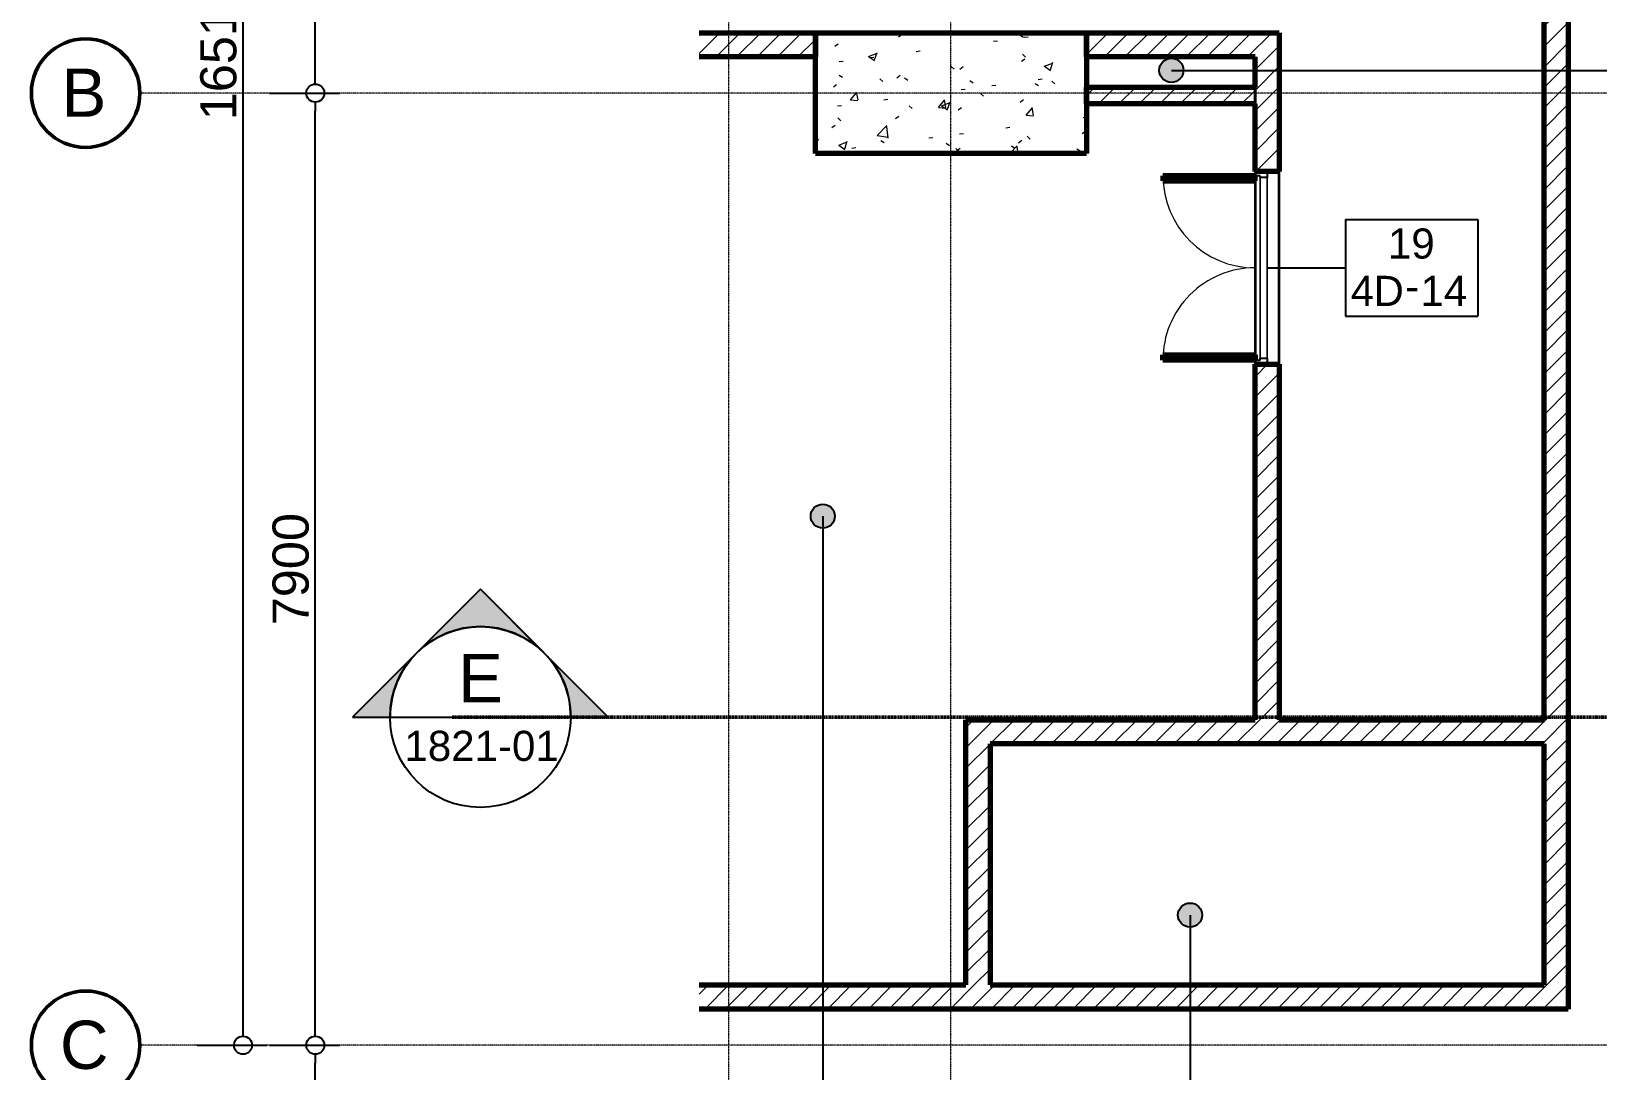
# Model space of a CAD drawing. Header units: millimetres. Extents: x -854916 to -774632, y -17723 to 22431.
# Drawn here: x -854916 to -841913, y -4532 to 4092 of the extents above; entities that cross this region are included whole.
import ezdxf

# ---------------------------------------------------------------- set-up
doc = ezdxf.new("R2010")
doc.units = ezdxf.units.MM
doc.linetypes.add('DPA_Grid _ Level 100', pattern=[10, 5.5, -1.6, 1.3, -1.6])
for name, color, linetype, lineweight in [('A-ANNO-DIMS', 1, 'Continuous', 9), ('A-COLS', 5, 'Continuous', 70), ('A-COLS-E', 1, 'Continuous', 35), ('A-DOOR', 3, 'Continuous', 70), ('A-DOOR-E', 2, 'Continuous', 25), ('A-DOOR-FRAM', 3, 'Continuous', 25), ('A-DOOR-IDEN', 3, 'Continuous', 25), ('A-FLOR-E', 2, 'Continuous', 35), ('A-ROOM-IDEN', 3, 'Continuous', 25), ('A-WALL', 5, 'Continuous', 35), ('A-WALL-PATT', 1, 'Continuous', 35), ('G-ANNO-SECL', 3, 'Continuous', 9), ('S-GRID', 251, 'Continuous', 9), ('S-GRID-IDEN', 3, 'Continuous', 50), ('WALL-E', 2, 'Continuous', 35)]:
    doc.layers.add(name, color=color, linetype=linetype, lineweight=lineweight)
doc.styles.add('Arial', font='arial.ttf', dxfattribs={"height": 400})
doc.styles.add('Arial_1', font='arial.ttf', dxfattribs={"height": 250})
doc.styles.add('Arial_2', font='arial.ttf', dxfattribs={"height": 300})
doc.styles.add('Arial_3', font='arial.ttf', dxfattribs={"height": 2.5})
doc.dimstyles.new('DPA-DIM-3_0_C-C', dxfattribs={"dimscale": 304.8, "dimtxt": 306.07782, "dimasz": 0.492126, "dimexe": 0.656168, "dimexo": 0.0625, "dimgap": 0.164042, "dimtad": 1, "dimdec": 0, "dimzin": 0, "dimdsep": 46, "dimtxsty": 'Arial_2', "dimblk1": 'DOTBLANK', "dimblk2": 'DOTBLANK', "dimsah": 1, "dimcen": 0.09, "dimdle": 0.656168, "dimadec": 8, "dimazin": 0, "dimtfac": 1, "dimtdec": 4, "dimtix": 1, "dimtmove": 0, "dimatfit": 3, "dimfxl": 1.312336, "dimfxlon": 1, "dimtvp": 1, "dimtolj": 1, "dimtzin": 0, "dimarcsym": 2})
pattern_1 = [(45, (0, 0), (-84.852814, 84.852814), [])]

# ---------------------------------------------------------------- blocks, each defined once
blk = doc.blocks.new('DPA_DR-DB-SW _REVERSE_ - D22_1600x2550 mm-13936663-4231-01 ENLARGED MULTI-PURPOSE LEVEL - REFLECTED CEILING PLAN - SHEET 2')
at = {"layer": 'A-DOOR'}
for p, q in [((-765, 871.35), (-722, 871.35)), ((-765, 106.35), (-765, 871.35)), ((-722, 871.35), (-722, 106.35)), ((722, 871.35), (722, 106.35)), ((765, 871.35), (722, 871.35)), ((765, 106.35), (765, 871.35)), ((-722, 106.35), (-765, 106.35)), ((722, 106.35), (765, 106.35))]:
    blk.add_line(p, q, dxfattribs=at)
at = {"layer": 'A-DOOR-E', "lineweight": 9}
for centre, start, end in [((-765, 106.35), 360, 90), ((765, 106.35), 90, 180)]:
    blk.add_arc(centre, 765, start, end, dxfattribs=at)
at = {"layer": 'A-DOOR-FRAM'}
for p, q in [((-800, 106.35), (-765, 106.35)), ((-800, 6.35), (-800, 106.35)), ((-750, 6.35), (-800, 6.35)), ((-765, 106.35), (-765, 63.35)), ((-765, 63.35), (-750, 63.35)), ((-750, 63.35), (-750, 6.35)), ((750, 6.35), (750, 63.35)), ((750, 63.35), (765, 63.35)), ((800, 6.35), (750, 6.35)), ((765, 63.35), (765, 106.35)), ((765, 106.35), (800, 106.35)), ((800, 106.35), (800, 6.35))]:
    blk.add_line(p, q, dxfattribs=at)
at = {"layer": 'A-DOOR-FRAM', "lineweight": 9}
for p, q in [((-800, 106.35), (800, 106.35)), ((-800, 6.35), (-800, 106.35)), ((800, 6.35), (-800, 6.35)), ((765, 106.35), (-765, 106.35)), ((-765, 106.35), (-765, 63.35)), ((-765, 63.35), (765, 63.35)), ((750, 63.35), (-750, 63.35)), ((-750, 63.35), (-750, 6.35)), ((-750, 6.35), (750, 6.35)), ((750, 6.35), (750, 63.35)), ((765, 63.35), (765, 106.35)), ((800, 106.35), (800, 6.35))]:
    blk.add_line(p, q, dxfattribs=at)
blk = doc.blocks.new('Section - Section Head-531884-4231-01 ENLARGED MULTI-PURPOSE LEVEL - REFLECTED CEILING PLAN - SHEET 2')
at = {"layer": 'G-ANNO-SECL'}
h = blk.add_hatch(color=256, dxfattribs=at)
edge = h.paths.add_edge_path()
edge.add_line((-12.8, 5.3), (-7.5, 10.61))
edge.add_line((-7.5, 10.61), (-2.2, 5.3))
edge.add_arc((-7.5, 0), 7.5, 45, 135)
h = blk.add_hatch(color=256, dxfattribs=at)
edge = h.paths.add_edge_path()
edge.add_arc((-7.5, 0), 7.5, 0, 45)
edge.add_line((-2.2, 5.3), (3.11, 0))
edge.add_line((3.11, 0), (0, 0))
edge = h.paths.add_edge_path()
edge.add_line((-15, 0), (-18.11, 0))
edge.add_line((-18.11, 0), (-12.8, 5.3))
edge.add_arc((-7.5, 0), 7.5, 135, 180)
at = {"layer": 'G-ANNO-SECL', "lineweight": 25}
for p, q in [((-7.5, 10.61), (-18.11, 0)), ((-7.5, 10.61), (-12.8, 5.3)), ((3.11, 0), (-7.5, 10.61)), ((-2.2, 5.3), (-7.5, 10.61)), ((-12.8, 5.3), (-18.11, 0)), ((3.11, 0), (-2.2, 5.3)), ((-18.11, 0), (-15, 0)), ((-18.11, 0), (-15, 0)), ((0, 0), (3.11, 0)), ((0, 0), (3.11, 0))]:
    blk.add_line(p, q, dxfattribs=at)
blk.add_circle((-7.5, 0), 7.5, dxfattribs=at)
for start, end in [(45, 135), (135, 180), (0, 45)]:
    blk.add_arc((-7.5, 0), 7.5, start, end, dxfattribs=at)
blk = doc.blocks.new('DPA_Door Tag - Standard-4918896-4231-01 ENLARGED MULTI-PURPOSE LEVEL - REFLECTED CEILING PLAN - SHEET 2')
at = {"layer": 'A-DOOR-IDEN'}
for p, q in [((-5.5, 4), (-5.5, -4)), ((-5.5, 4), (5.5, 4)), ((5.5, 4), (5.5, -4)), ((-5.5, -4), (5.5, -4))]:
    blk.add_line(p, q, dxfattribs=at)
at = {"layer": 'A-DOOR-IDEN', "lineweight": 9, "insert": (-0.53, -0.28), "char_height": 2.5, "width": 1.443, "attachment_point": 1, "style": 'Arial_3'}
blk.add_mtext('-', dxfattribs=at)
blk = doc.blocks.new('Grid - 100 Scale-2291345-4231-01 ENLARGED MULTI-PURPOSE LEVEL - REFLECTED CEILING PLAN - SHEET 2')
at = {"layer": 'S-GRID-IDEN'}
blk.add_circle((0, 0), 4.5, dxfattribs=at)
blk = doc.blocks.new('_DotBlank')
at = {"color": 0, "linetype": 'ByBlock', "lineweight": -2}
blk.add_line((-0.5, 0), (-1, 0), dxfattribs=at)
blk.add_circle((0, 0), 0.5, dxfattribs=at)
blk = doc.blocks.new('*D707')
at = {"layer": 'A-ANNO-DIMS', "color": 0, "lineweight": -2, "transparency": 16777216}
for p, q in [((-6258, 8615), (-5677, 8615)), ((-5877, -7750), (-5877, 8465)), ((-6258, -7900), (-5677, -7900))]:
    blk.add_line(p, q, dxfattribs=at)
at = {"layer": 'Defpoints', "color": 0, "transparency": 16777216}
for p in [(-6277, 8615), (-5877, 8615), (-6277, -7900)]:
    blk.add_point(p, dxfattribs=at)
at = {"layer": 'A-ANNO-DIMS', "color": 0, "lineweight": -2, "transparency": 16777216, "xscale": 150, "yscale": 150, "zscale": 150}
for p, rotation in [((-5877, 8615), 90), ((-5877, -7900), 270)]:
    blk.add_blockref('_DotBlank', p, dxfattribs=dict(at, rotation=rotation))
at = {"layer": 'A-ANNO-DIMS', "color": 0, "transparency": 16777216, "insert": (-6080, 357), "char_height": 300, "width": 1384.41, "attachment_point": 5, "rotation": 90, "style": 'Arial_2'}
blk.add_mtext('\\A1;16515', dxfattribs=at)
blk = doc.blocks.new('*D663')
at = {"layer": 'A-ANNO-DIMS', "color": 0, "lineweight": -2, "transparency": 16777216}
for p, q in [((-5658, 0), (-5077, 0)), ((-5277, -7750), (-5277, -150)), ((-5658, -7900), (-5077, -7900))]:
    blk.add_line(p, q, dxfattribs=at)
at = {"layer": 'Defpoints', "color": 0, "transparency": 16777216}
for p in [(-5677, 0), (-5277, 0), (-5677, -7900)]:
    blk.add_point(p, dxfattribs=at)
at = {"layer": 'A-ANNO-DIMS', "color": 0, "lineweight": -2, "transparency": 16777216, "xscale": 150, "yscale": 150, "zscale": 150}
for p, rotation in [((-5277, 0), 90), ((-5277, -7900), 270)]:
    blk.add_blockref('_DotBlank', p, dxfattribs=dict(at, rotation=rotation))
at = {"layer": 'A-ANNO-DIMS', "color": 0, "transparency": 16777216, "insert": (-5480, -3950), "char_height": 300, "width": 1107.53, "attachment_point": 5, "rotation": 90, "style": 'Arial_2'}
blk.add_mtext('\\A1;7900', dxfattribs=at)
blk = doc.blocks.new('*D664')
at = {"layer": 'A-ANNO-DIMS', "color": 0, "lineweight": -2, "transparency": 16777216}
for p, q in [((-5658, 8615), (-5077, 8615)), ((-5277, 150), (-5277, 8465)), ((-5658, 0), (-5077, 0))]:
    blk.add_line(p, q, dxfattribs=at)
at = {"layer": 'Defpoints', "color": 0, "transparency": 16777216}
for p in [(-5677, 8615), (-5277, 8615), (-5677, 0)]:
    blk.add_point(p, dxfattribs=at)
at = {"layer": 'A-ANNO-DIMS', "color": 0, "lineweight": -2, "transparency": 16777216, "xscale": 150, "yscale": 150, "zscale": 150}
for p, rotation in [((-5277, 8615), 90), ((-5277, 0), 270)]:
    blk.add_blockref('_DotBlank', p, dxfattribs=dict(at, rotation=rotation))
at = {"layer": 'A-ANNO-DIMS', "color": 0, "transparency": 16777216, "insert": (-5480, 4307), "char_height": 300, "width": 1107.53, "attachment_point": 5, "rotation": 90, "style": 'Arial_2'}
blk.add_mtext('\\A1;8615', dxfattribs=at)
blk = doc.blocks.new('*D670')
at = {"layer": 'A-ANNO-DIMS', "color": 0, "lineweight": -2, "transparency": 16777216}
for p, q in [((-5658, -7900), (-5077, -7900)), ((-5277, -19225), (-5277, -8050)), ((-5658, -19375), (-5077, -19375))]:
    blk.add_line(p, q, dxfattribs=at)
at = {"layer": 'Defpoints', "color": 0, "transparency": 16777216}
for p in [(-5677, -7900), (-5277, -7900), (-5677, -19375)]:
    blk.add_point(p, dxfattribs=at)
at = {"layer": 'A-ANNO-DIMS', "color": 0, "lineweight": -2, "transparency": 16777216, "xscale": 150, "yscale": 150, "zscale": 150}
for p, rotation in [((-5277, -7900), 90), ((-5277, -19375), 270)]:
    blk.add_blockref('_DotBlank', p, dxfattribs=dict(at, rotation=rotation))
at = {"layer": 'A-ANNO-DIMS', "color": 0, "transparency": 16777216, "insert": (-5480, -13638), "char_height": 300, "width": 1384.41, "attachment_point": 5, "rotation": 90, "style": 'Arial_2'}
blk.add_mtext('\\A1;11475', dxfattribs=at)
blk = doc.blocks.new('*U662')
at = {"layer": 'S-GRID', "linetype": 'DPA_Grid _ Level 100'}
for p, q in [((-1845, -21302.2), (-1845, 16962)), ((0, -21302.2), (0, 16962)), ((68400, 0), (-6734, 0)), ((68400, -7900), (-6734, -7900))]:
    blk.add_line(p, q, dxfattribs=at)
at = {"layer": 'S-GRID-IDEN', "xscale": 99.99999999999993, "yscale": 99.99999999999993, "zscale": 99.99999999999993, "rotation": 89.9999999999998}
for p in [(-7184, 0), (-7184, -7900)]:
    blk.add_blockref('Grid - 100 Scale-2291345-4231-01 ENLARGED MULTI-PURPOSE LEVEL - REFLECTED CEILING PLAN - SHEET 2', p, dxfattribs=at)
at = {"layer": 'S-GRID-IDEN', "lineweight": 9, "char_height": 400, "attachment_point": 1, "style": 'Arial'}
for s, insert, width in [('B', (-7383.7, 203.9), 456.962), ('C', (-7396.7, -7696.1), 489.029)]:
    blk.add_mtext(s, dxfattribs=dict(at, insert=insert, width=width))
at = {"layer": 'A-ANNO-DIMS'}
for base, p1, p2, override, picture, middle in [((-5876.6, 8615), (-6276.6, -7900), (-6276.6, 8615), {"dimpost": '<>', "dimfxl": 16515.002991}, '*D707', (-6079.7, 357.5)), ((-5276.6, 8615), (-5676.6, 0), (-5676.6, 8615), {"dimpost": '<>', "dimfxl": 8614.999996}, '*D664', (-5479.7, 4307.5)), ((-5276.6, 0), (-5676.6, -7900), (-5676.6, 0), {"dimpost": '<>', "dimfxl": 7900.002995}, '*D663', (-5479.7, -3950)), ((-5276.6, -7900), (-5676.6, -19375), (-5676.6, -7900), {"dimpost": '<>', "dimfxl": 11474.997005}, '*D670', (-5479.7, -13637.5))]:
    dim = blk.add_linear_dim(base=base, p1=p1, p2=p2, angle=90, dimstyle='DPA-DIM-3_0_C-C', override=override, dxfattribs=at)
    dim.commit()
    dim.dimension.update_dxf_attribs({"geometry": picture, "text_midpoint": middle})

msp = doc.modelspace()

# ---------------------------------------------------------------- hatches: boundary and pattern name
at = {"layer": 'A-COLS-E', "lineweight": 9}
h = msp.add_hatch(dxfattribs=at)
h.set_pattern_fill('FP_1', color=256, style=0, pattern_type=2)
h.set_pattern_definition([(50, (0, 0), (728.7365, -63.75582), [76.2, -838.2]), (355, (0, 0), (-140.9716, 764.2276), [60.96, -670.56]), (100.451, (60.7, -5.3), (587.77, 700.46675), [64.76, -712.36]), (46.184, (0, 203.2), (1084.3162, -168.171), [114.3, -1257.3]), (96.636, (90.4, 189.2), (949.6099, 989.7098), [97.14, -1068.54]), (351.184, (0, 203.2), (949.6206, 989.7012), [91.44, -1005.84]), (21, (101.6, 152.4), (606.45787, -409.06057), [76.2, -838.2]), (326, (101.6, 152.4), (247.20834, 736.7529), [60.96, -670.56]), (71.451, (152.14, 118.3), (853.66825, 327.6855), [64.76, -712.36]), (37.5, (0, 0), (12.35469, 338.22012), [33.528, -628.904, 33.528, -647.192, -673.1]), (37.5, (0, 0), (12.35469, 338.22012), [-1343.152, 33.528, -639.572]), (7.5, (0, 0), (267.27887, 400.72213), [33.528, -354.584, 33.528, -613.664, -256.54]), (7.5, (0, 0), (267.27887, 400.72213), [-1035.304, 33.528, -223.012]), (327.5, (-226.57, 0), (542.36333, -22.915345), [33.528, -220.472, 33.528, -758.952, -1051.56]), (327.5, (-226.57, 0), (542.36333, -22.915345), [-1046.48, 33.528, -1018.032]), (317.5, (-328.17, 0), (592.51696, 101.7071), [33.528, -296.672, 33.528, -492.76, -746.76]), (317.5, (-328.17, 0), (592.51696, 101.7071), [-856.488, 33.528, -713.232])])
h.paths.add_polyline_path([(-846157, 3079), (-846157, 4079), (-848407, 4079), (-848407, 3079)])
at = {"layer": 'A-ROOM-IDEN'}
h = msp.add_hatch(color=256, dxfattribs=at)
edge = h.paths.add_edge_path()
edge.add_arc((-845452, 3768), 100, 0, 360)
h = msp.add_hatch(color=256, dxfattribs=at)
edge = h.paths.add_edge_path()
edge.add_arc((-848346, 69), 100, 0, 360)
h = msp.add_hatch(color=256, dxfattribs=at)
edge = h.paths.add_edge_path()
edge.add_arc((-845297, -3241), 100, 0, 360)
at = {"layer": 'A-WALL-PATT', "lineweight": 9}
h = msp.add_hatch(dxfattribs=at)
h.set_pattern_fill('FP_2', color=256, style=0, pattern_type=2)
h.set_pattern_definition(pattern_1)
h.paths.add_polyline_path([(-842157, -4021), (-842157, 6829), (-842357, 6829), (-842357, -4021)])
h = msp.add_hatch(dxfattribs=at)
h.set_pattern_fill('FP_2', color=256, style=0, pattern_type=2)
h.set_pattern_definition(pattern_1)
h.paths.add_polyline_path([(-848407, 3879), (-848407, 4079), (-849372, 4079), (-849372, 3879)])
h = msp.add_hatch(dxfattribs=at)
h.set_pattern_fill('FP_2', color=256, style=0, pattern_type=2)
h.set_pattern_definition(pattern_1)
h.paths.add_polyline_path([(-844557, 3879), (-844557, 4079), (-846157, 4079), (-846157, 3879), (-844657, 3879)])
h = msp.add_hatch(dxfattribs=at)
h.set_pattern_fill('FP_2', color=256, style=0, pattern_type=2)
h.set_pattern_definition(pattern_1)
h.paths.add_polyline_path([(-844657, -1621), (-844557, -1621), (-844557, 1329), (-844757, 1329), (-844757, -1621)])
h.paths.add_polyline_path([(-844557, 2929), (-844557, 3879), (-844757, 3879), (-844757, 2929), (-844657, 2929)])
h = msp.add_hatch(dxfattribs=at)
h.set_pattern_fill('FP_2', color=256, style=0, pattern_type=2)
h.set_pattern_definition(pattern_1)
h.paths.add_polyline_path([(-844757, 3489), (-844757, 3629), (-846157, 3629), (-846157, 3489)])
h = msp.add_hatch(dxfattribs=at)
h.set_pattern_fill('FP_2', color=256, style=0, pattern_type=2)
h.set_pattern_definition(pattern_1)
h.paths.add_polyline_path([(-842357, -1821), (-842357, -1621), (-847157, -1621), (-847157, -1821), (-846957, -1821)])
h = msp.add_hatch(dxfattribs=at)
h.set_pattern_fill('FP_2', color=256, style=0, pattern_type=2)
h.set_pattern_definition(pattern_1)
h.paths.add_polyline_path([(-846957, -3821), (-846957, -1821), (-847157, -1821), (-847157, -3821)])
h = msp.add_hatch(dxfattribs=at)
h.set_pattern_fill('FP_2', color=256, style=0, pattern_type=2)
h.set_pattern_definition(pattern_1)
h.paths.add_polyline_path([(-842357, -4021), (-842357, -3821), (-849372, -3821), (-849372, -4021)])

# ---------------------------------------------------------------- linework, layer by layer
at = {"layer": 'A-COLS'}
for p, q in [((-848407, 3079), (-848407, 4079)), ((-848407, 4079), (-846157, 4079)), ((-846157, 4079), (-846157, 3079)), ((-846157, 3079), (-848407, 3079))]:
    msp.add_line(p, q, dxfattribs=at)
at = {"layer": 'A-DOOR-IDEN'}
msp.add_line((-844657, 2129), (-844007, 2129), dxfattribs=at)
at = {"layer": 'A-FLOR-E'}
for p, q in [((-846157, 3489), (-846157, 4079)), ((-846157, 4079), (-844757, 4079)), ((-844757, 4079), (-846157, 4079)), ((-846157, 4079), (-846157, 3489)), ((-844757, 3879), (-844757, 3489)), ((-844757, 3489), (-844757, 3879)), ((-844757, 3489), (-846157, 3489)), ((-846157, 3489), (-844757, 3489))]:
    msp.add_line(p, q, dxfattribs=at)
at = {"layer": 'A-ROOM-IDEN'}
for p, q in [((-845452, 3768), (-838456, 3768)), ((-848346, 69), (-848346, -11432)), ((-845297, -3241), (-845297, -6277))]:
    msp.add_line(p, q, dxfattribs=at)
for centre in [(-845452, 3768), (-848346, 69), (-845297, -3241)]:
    msp.add_circle(centre, 100, dxfattribs=at)
at = {"layer": 'A-WALL', "color": 7, "lineweight": 70}
for p, q in [((-842157, 6829), (-842157, -4021)), ((-842357, -1621), (-842357, 6629)), ((-849372, 4079), (-848407, 4079)), ((-848407, 4079), (-848407, 3879)), ((-846157, 3879), (-846157, 4079)), ((-846157, 4079), (-844557, 4079)), ((-844557, 4079), (-844557, 3879)), ((-848407, 3879), (-849372, 3879)), ((-844757, 3879), (-846157, 3879)), ((-844757, 3629), (-844757, 3879)), ((-844557, 3879), (-844557, 2929)), ((-846157, 3489), (-846157, 3629)), ((-846157, 3629), (-844757, 3629)), ((-844757, 3489), (-846157, 3489)), ((-844757, 2929), (-844757, 3489)), ((-844657, 2929), (-844757, 2929)), ((-844557, 2929), (-844657, 2929)), ((-844757, -1621), (-844757, 1329)), ((-844757, 1329), (-844657, 1329)), ((-844657, 1329), (-844557, 1329)), ((-844557, 1329), (-844557, -1621)), ((-847157, -1821), (-847157, -1621)), ((-847157, -1621), (-844757, -1621)), ((-844557, -1621), (-842357, -1621)), ((-847157, -3821), (-847157, -1821)), ((-842357, -1821), (-846957, -1821)), ((-846957, -1821), (-846957, -3821)), ((-842357, -3821), (-842357, -1821)), ((-849372, -3821), (-847157, -3821)), ((-846957, -3821), (-842357, -3821)), ((-842357, -4021), (-849372, -4021)), ((-842157, -4021), (-842357, -4021))]:
    msp.add_line(p, q, dxfattribs=at)
at = {"layer": 'G-ANNO-SECL', "lineweight": 25}
msp.add_line((-851938, -1598), (-850438, -1598), dxfattribs=at)
at = {"layer": 'G-ANNO-SECL', "linetype": 'DPA_Grid _ Level 100', "lineweight": 50}
msp.add_line((-851424, -1598), (-778579, -1598), dxfattribs=at)
at = {"layer": 'WALL-E'}
for p, q in [((-844757, 2929), (-844757, 1329)), ((-844557, 2929), (-844757, 2929)), ((-844557, 1329), (-844557, 2929)), ((-844557, 1329), (-844757, 1329))]:
    msp.add_line(p, q, dxfattribs=at)

# ---------------------------------------------------------------- block references
msp.add_blockref('*U662', (-847282, 3579))
at = {"layer": 'A-DOOR-E', "rotation": 90}
msp.add_blockref('DPA_DR-DB-SW _REVERSE_ - D22_1600x2550 mm-13936663-4231-01 ENLARGED MULTI-PURPOSE LEVEL - REFLECTED CEILING PLAN - SHEET 2', (-844651, 2129), dxfattribs=at)
at = {"layer": 'A-DOOR-IDEN', "lineweight": 9, "xscale": 99.99999999999993, "yscale": 99.99999999999993, "zscale": 99.99999999999993}
msp.add_blockref('DPA_Door Tag - Standard-4918896-4231-01 ENLARGED MULTI-PURPOSE LEVEL - REFLECTED CEILING PLAN - SHEET 2', (-843457, 2129), dxfattribs=at)
at = {"layer": 'G-ANNO-SECL', "lineweight": 25, "xscale": 99.99999999999993, "yscale": 99.99999999999993, "zscale": 99.99999999999993}
msp.add_blockref('Section - Section Head-531884-4231-01 ENLARGED MULTI-PURPOSE LEVEL - REFLECTED CEILING PLAN - SHEET 2', (-850438, -1598), dxfattribs=at)

# ---------------------------------------------------------------- texts
at = {"layer": 'A-DOOR-IDEN', "lineweight": 9, "char_height": 250, "attachment_point": 1, "style": 'Arial_1'}
for s, insert, width in [('19', (-843654, 2456), 464.98), ('4', (-843964, 2063), 232.49), ('D', (-843774, 2063), 304.64), ('14', (-843384, 2063), 464.98)]:
    msp.add_mtext(s, dxfattribs=dict(at, insert=insert, width=width))
at = {"layer": 'G-ANNO-SECL', "lineweight": 25, "attachment_point": 1}
for s, insert, char_height, width, style in [('E', (-851373, -1076), 400, 456.96, 'Arial'), ('1821-01', (-851819, -1712), 250, 1539.24, 'Arial_1')]:
    msp.add_mtext(s, dxfattribs=dict(at, insert=insert, char_height=char_height, width=width, style=style))

doc.saveas('drawing.dxf')
